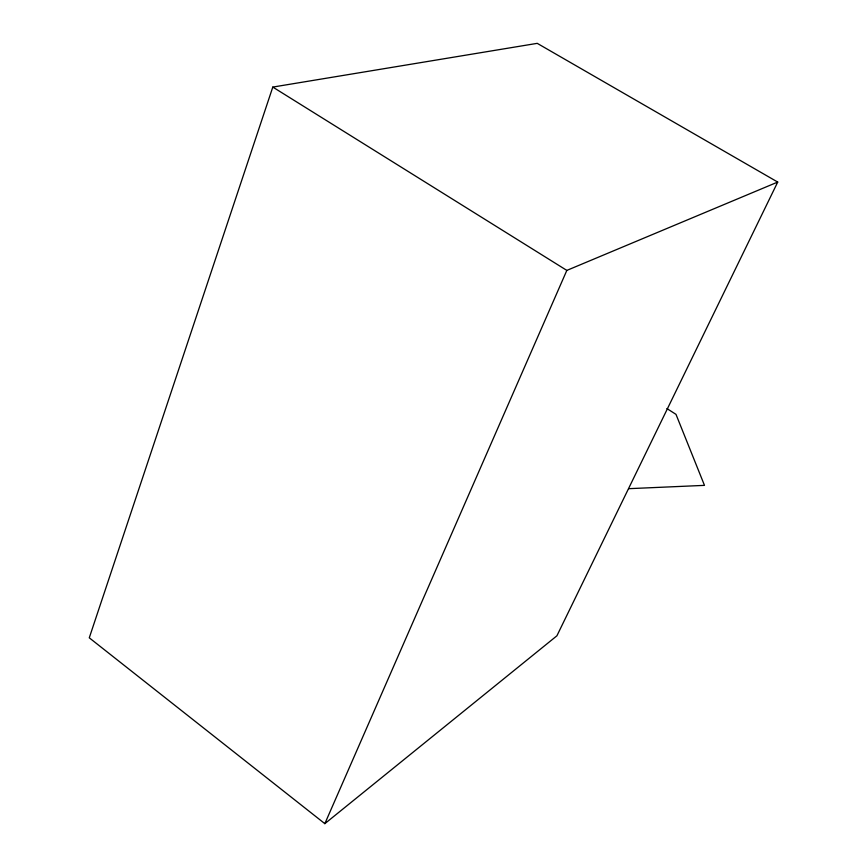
<?xml version="1.0" encoding="UTF-8"?>
<svg xmlns="http://www.w3.org/2000/svg" width="867" height="867" viewBox="0 0 867 867"><rect width="100%" height="100%" fill="white"/><g stroke="black" fill="none" stroke-linecap="round" stroke-linejoin="round"><path stroke-width="1.3" d="M272.802 87.079L89.279 637.819L324.843 823.65L556.907 635.804L777.721 182.07L537.237 43.35L272.802 87.079L566.834 270.406L777.721 182.07M324.843 823.65L566.834 270.406M628.813 488.674L704.481 485.368L675.989 414.361L666.886 408.541"/></g></svg>
